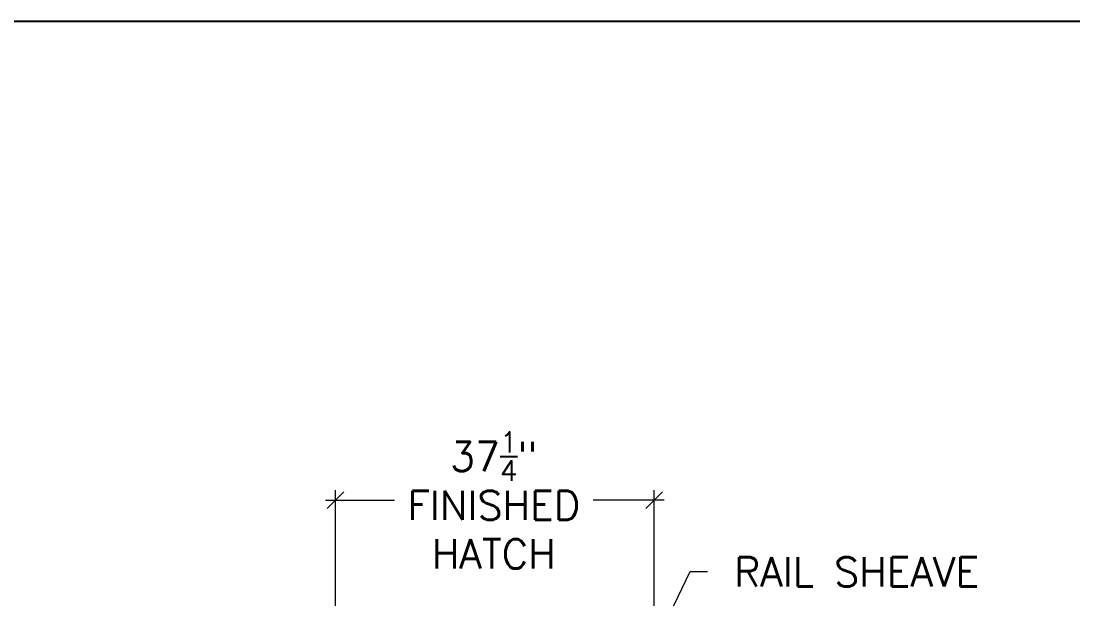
# Model space of a CAD drawing. Header units: inches. Extents: x -93 to 1254, y -1392 to 937.
# Drawn here: x 373.9 to 437, y -1219 to -1184.3 of the extents above; entities that cross this region are included whole.
import ezdxf
from ezdxf.enums import TextEntityAlignment as Align

# ---------------------------------------------------------------- set-up
doc = ezdxf.new("R2010")
doc.units = ezdxf.units.IN
doc.header["$LTSCALE"] = 24
doc.header["$MEASUREMENT"] = 0
doc.layers.get('0').update_dxf_attribs({"linetype": 'CONTINUOUS'})
doc.layers.get('Defpoints').update_dxf_attribs({"linetype": 'CONTINUOUS'})
for name, color, linetype in [('1', 7, 'CONTINUOUS'), ('4-DW-200', 7, 'CONTINUOUS'), ('BORDER', 5, 'CONTINUOUS')]:
    doc.layers.add(name, color=color, linetype=linetype)
doc.styles.add('ROMANS', font='romans', dxfattribs={"height": 1.75})
doc.dimstyles.new('David', dxfattribs={"dimscale": 1, "dimtxt": 0.25, "dimasz": 1, "dimexe": 0.6, "dimexo": 0.6, "dimgap": 0.5, "dimtad": 0, "dimtih": 1, "dimtoh": 1, "dimdec": 4, "dimzin": 0, "dimdsep": 46, "dimlunit": 5, "dimtxsty": 'ROMANS', "dimblk": 'OBLIQUE', "dimcen": 0.09, "dimdle": 0.6, "dimclrd": 5, "dimclre": 5, "dimclrt": 256, "dimadec": 0, "dimazin": 0, "dimtfac": 0.5, "dimtdec": 4, "dimtofl": 0, "dimtmove": 2, "dimatfit": 3, "dimfxl": 1, "dimtolj": 1, "dimtzin": 0, "dimlwd": 0, "dimlwe": 0, "dimarcsym": 0})

# ---------------------------------------------------------------- blocks, each defined once
blk = doc.blocks.new('_Oblique')
at = {"color": 0, "linetype": 'ByBlock', "lineweight": -2}
blk.add_line((-0.5, -0.5), (0.5, 0.5), dxfattribs=at)
blk = doc.blocks.new('*D68')
at = {"layer": '4-DW-200', "color": 5, "lineweight": 0}
for p, q in [((392.796, -1219.85), (392.796, -1212.476)), ((411.899, -1219.85), (411.899, -1212.476)), ((392.196, -1213.076), (396.319, -1213.076)), ((412.499, -1213.076), (408.235, -1213.076))]:
    blk.add_line(p, q, dxfattribs=at)
at = {"layer": 'Defpoints', "color": 0}
for p in [(411.899, -1213.076), (392.796, -1220.45), (411.899, -1220.45)]:
    blk.add_point(p, dxfattribs=at)
at = {"layer": '4-DW-200', "color": 5, "lineweight": 0, "rotation": 180}
blk.add_blockref('_Oblique', (392.796, -1213.076), dxfattribs=at)
at = {"layer": '4-DW-200', "color": 5, "lineweight": 0}
blk.add_blockref('_Oblique', (411.899, -1213.076), dxfattribs=at)
at = {"layer": '4-DW-200', "insert": (402.277, -1213.076), "char_height": 1.75, "attachment_point": 5, "style": 'ROMANS'}
blk.add_mtext('\\A1;37{\\H0.7x;\\S1/4;}"\\PFINISHED \\PHATCH', dxfattribs=at)

msp = doc.modelspace()

# ---------------------------------------------------------------- linework, layer by layer
at = {"layer": 'BORDER'}
msp.add_line((329.93114, -1184.31742), (494.53658, -1184.31742), dxfattribs=at)

# ---------------------------------------------------------------- texts
at = {"layer": '1', "style": 'ROMANS'}
msp.add_text('RAIL SHEAVE', height=1.75, dxfattribs=at).set_placement((424.0335, -1218.25003), align=Align.CENTER)

# ---------------------------------------------------------------- dimensions: what is measured, and where the dimension line sits
at = {"layer": '4-DW-200'}
dim = msp.add_linear_dim(base=(411.89858, -1213.07596), p1=(392.79648, -1220.45029), p2=(411.89858, -1220.45029), text='37{\\H0.7x;\\S1/4;}"\\PFINISHED \\PHATCH', dimstyle='David', override={"dimpost": '"'}, dxfattribs=at)
dim.commit()
dim.dimension.update_dxf_attribs({"geometry": '*D68', "text_midpoint": (402.27691, -1213.07596), "dimtype": 160})

# ---------------------------------------------------------------- leaders
msp.add_leader([(410.68813, -1224.35486), (414.05481, -1217.3519), (415.09845, -1217.3519)], dimstyle='David', override={"dimgap": 0.5, "dimtad": 0}, dxfattribs=at)

doc.saveas('drawing.dxf')
